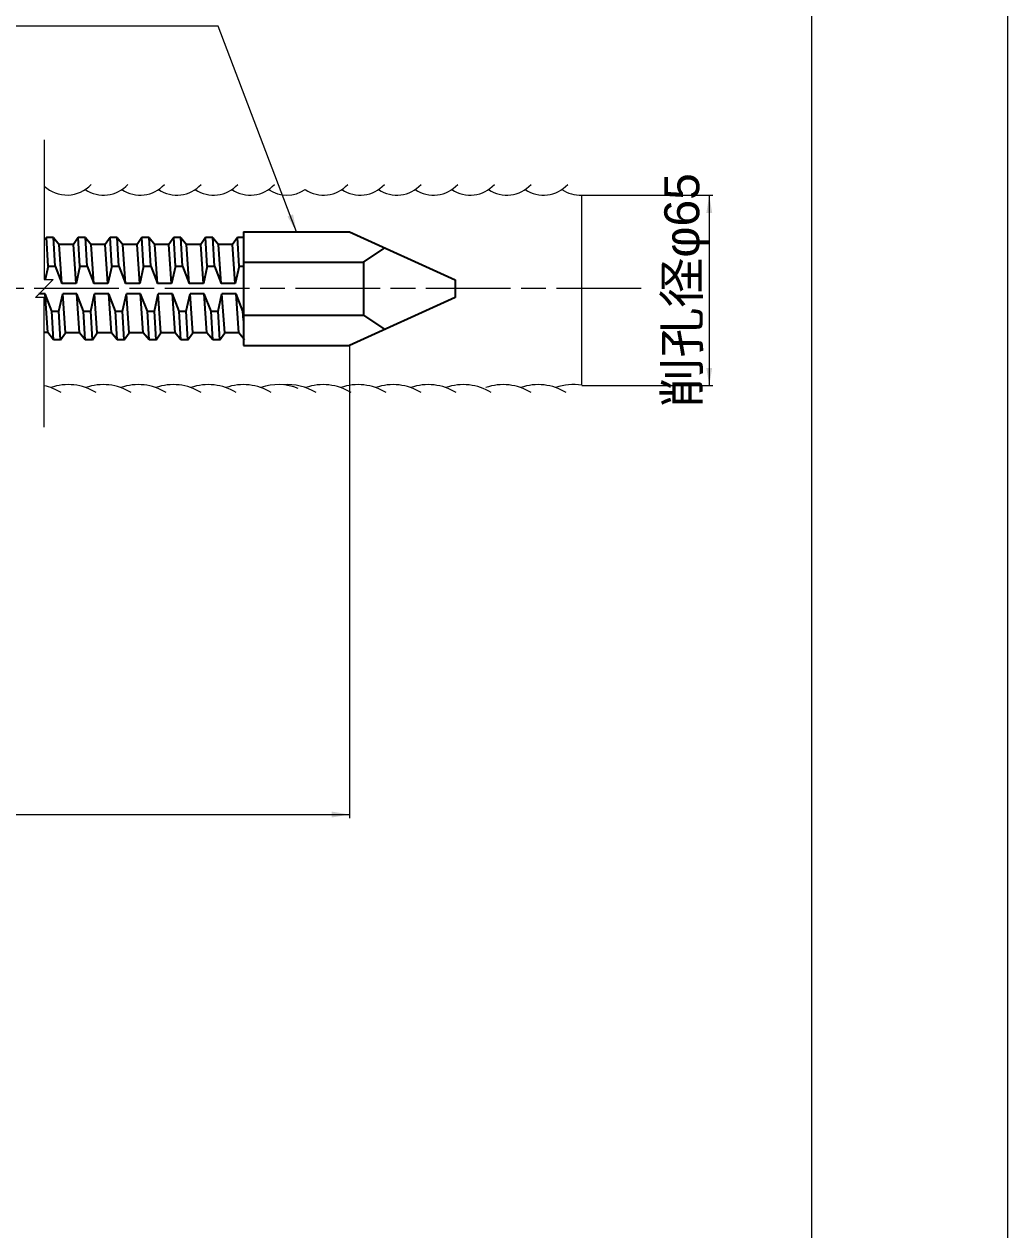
# Model space of a CAD drawing. Units: millimetres at full size, sheet at 1:2; details may follow other scales. Extents: x 2057 to 3739, y 937 to 2125.
# Drawn here: x 3460.5 to 3739.3, y 1531.4 to 1873.1 of the extents above; entities that cross this region are included whole.
import ezdxf
from ezdxf.enums import TextEntityAlignment as Align

# ---------------------------------------------------------------- set-up
doc = ezdxf.new("R2010")
doc.units = ezdxf.units.MM
doc.header["$LTSCALE"] = 2
doc.linetypes.add('CHAIN', pattern=[18.5, 12, -1.5, 3.5, -1.5])
for name, color, linetype, lineweight in [('1 外形線', 7, 'Continuous', 35), ('2 細い実線', 3, 'Continuous', 20), ('4中心線', 1, 'CHAIN', 15), ('6寸法線', 4, 'Continuous', 13), ('7 枠・タイトル', 7, 'Continuous', 13), ('Defpoints_2', 7, 'Continuous', 13)]:
    doc.layers.add(name, color=color, linetype=linetype, lineweight=lineweight)
doc.styles.add('ＭＳ Ｐゴシック', font='')
doc.styles.get('ＭＳ Ｐゴシック').set_extended_font_data('MS PGothic')

# ---------------------------------------------------------------- blocks, each defined once
blk = doc.blocks.new('filled_arrow')
at = {"color": 0, "linetype": 'Continuous', "lineweight": -2}
blk.add_solid([(7.5, 1.25), (0, 0), (7.5, -1.25)], dxfattribs=at)

msp = doc.modelspace()

# ---------------------------------------------------------------- linework, layer by layer
at = {"layer": '1 外形線'}
for p, q in [((3466.778, 1812.689), (3466.153, 1812.083)), ((3468.778, 1812.688), (3466.778, 1812.689)), ((3467.253, 1804.517), (3466.778, 1812.689)), ((3468.778, 1812.688), (3470.395, 1810.689)), ((3469.253, 1804.517), (3468.778, 1812.688)), ((3475.802, 1812.688), (3474.408, 1810.688)), ((3477.802, 1812.688), (3475.802, 1812.688)), ((3476.277, 1804.517), (3475.802, 1812.688)), ((3477.802, 1812.688), (3479.419, 1810.689)), ((3478.277, 1804.517), (3477.802, 1812.688)), ((3484.826, 1812.688), (3483.432, 1810.688)), ((3486.826, 1812.688), (3484.826, 1812.688)), ((3485.301, 1804.516), (3484.826, 1812.688)), ((3487.301, 1804.516), (3486.826, 1812.688)), ((3486.826, 1812.688), (3488.443, 1810.688)), ((3493.85, 1812.687), (3492.456, 1810.688)), ((3495.85, 1812.687), (3493.85, 1812.687)), ((3494.325, 1804.516), (3493.85, 1812.687)), ((3495.85, 1812.687), (3497.466, 1810.688)), ((3496.325, 1804.516), (3495.85, 1812.687)), ((3502.873, 1812.687), (3501.48, 1810.687)), ((3504.874, 1812.687), (3502.873, 1812.687)), ((3503.349, 1804.516), (3502.873, 1812.687)), ((3504.874, 1812.687), (3506.49, 1810.687)), ((3505.349, 1804.515), (3504.874, 1812.687)), ((3511.897, 1812.686), (3510.504, 1810.687)), ((3513.897, 1812.686), (3511.897, 1812.686)), ((3512.372, 1804.515), (3511.897, 1812.686)), ((3513.897, 1812.686), (3515.514, 1810.687)), ((3514.372, 1804.515), (3513.897, 1812.686)), ((3520.921, 1812.686), (3519.528, 1810.686)), ((3522.662, 1812.686), (3520.921, 1812.686)), ((3521.396, 1804.515), (3520.921, 1812.686)), ((3522.663, 1814.288), (3552.663, 1814.288)), ((3522.663, 1814.288), (3522.663, 1782.088)), ((3552.663, 1814.288), (3582.663, 1800.688)), ((3474.408, 1810.689), (3470.395, 1810.689)), ((3471.159, 1799.667), (3470.395, 1810.689)), ((3475.173, 1799.667), (3474.408, 1810.688)), ((3480.183, 1799.667), (3479.419, 1810.689)), ((3483.432, 1810.689), (3479.419, 1810.689)), ((3484.197, 1799.667), (3483.432, 1810.687)), ((3492.456, 1810.688), (3488.443, 1810.688)), ((3489.207, 1799.666), (3488.443, 1810.688)), ((3493.221, 1799.666), (3492.456, 1810.687)), ((3498.231, 1799.666), (3497.466, 1810.688)), ((3501.48, 1810.688), (3497.466, 1810.688)), ((3502.244, 1799.666), (3501.48, 1810.687)), ((3507.254, 1799.665), (3506.49, 1810.687)), ((3510.504, 1810.687), (3506.49, 1810.687)), ((3511.268, 1799.665), (3510.504, 1810.686)), ((3519.528, 1810.687), (3515.514, 1810.687)), ((3516.278, 1799.665), (3515.514, 1810.687)), ((3520.292, 1799.665), (3519.527, 1810.686)), ((3556.663, 1805.681), (3562.663, 1809.755)), ((3467.253, 1804.517), (3466.386, 1800.71)), ((3467.253, 1804.517), (3469.253, 1804.517)), ((3469.253, 1804.517), (3471.159, 1799.667)), ((3476.277, 1804.517), (3475.173, 1799.667)), ((3476.277, 1804.517), (3478.277, 1804.517)), ((3478.277, 1804.517), (3480.183, 1799.667)), ((3485.301, 1804.516), (3484.197, 1799.666)), ((3485.301, 1804.516), (3487.301, 1804.516)), ((3487.301, 1804.516), (3489.207, 1799.666)), ((3494.325, 1804.516), (3493.22, 1799.666)), ((3494.325, 1804.516), (3496.325, 1804.516)), ((3496.325, 1804.516), (3498.231, 1799.666)), ((3503.349, 1804.516), (3502.244, 1799.665)), ((3503.349, 1804.516), (3505.349, 1804.515)), ((3505.349, 1804.515), (3507.254, 1799.665)), ((3512.372, 1804.515), (3511.268, 1799.665)), ((3512.372, 1804.515), (3514.372, 1804.515)), ((3514.372, 1804.515), (3516.278, 1799.665)), ((3521.396, 1804.515), (3520.292, 1799.665)), ((3521.396, 1804.515), (3522.662, 1804.514)), ((3522.663, 1805.681), (3556.663, 1805.681)), ((3556.663, 1805.681), (3556.663, 1790.695)), ((3582.663, 1800.688), (3582.663, 1795.688)), ((3475.173, 1799.667), (3471.159, 1799.667)), ((3484.197, 1799.667), (3480.183, 1799.667)), ((3493.221, 1799.666), (3489.207, 1799.666)), ((3502.244, 1799.666), (3498.231, 1799.666)), ((3511.268, 1799.665), (3507.254, 1799.665)), ((3520.292, 1799.665), (3516.278, 1799.665)), ((3466.397, 1796.667), (3464.623, 1796.667)), ((3467.161, 1785.691), (3466.397, 1796.667)), ((3468.302, 1791.817), (3466.397, 1796.667)), ((3470.302, 1791.817), (3471.407, 1796.666)), ((3475.42, 1796.666), (3471.407, 1796.667)), ((3472.171, 1785.69), (3471.407, 1796.666)), ((3476.185, 1785.69), (3475.42, 1796.666)), ((3477.326, 1791.817), (3475.42, 1796.666)), ((3479.326, 1791.817), (3480.431, 1796.666)), ((3484.444, 1796.666), (3480.431, 1796.667)), ((3481.195, 1785.69), (3480.431, 1796.666)), ((3485.209, 1785.69), (3484.444, 1796.666)), ((3486.35, 1791.816), (3484.444, 1796.666)), ((3488.35, 1791.817), (3489.454, 1796.666)), ((3490.219, 1785.69), (3489.454, 1796.666)), ((3493.468, 1796.666), (3489.455, 1796.667)), ((3494.232, 1785.689), (3493.468, 1796.666)), ((3495.374, 1791.816), (3493.468, 1796.665)), ((3497.374, 1791.816), (3498.478, 1796.665)), ((3502.492, 1796.665), (3498.478, 1796.666)), ((3499.243, 1785.689), (3498.478, 1796.665)), ((3503.256, 1785.689), (3502.492, 1796.665)), ((3504.398, 1791.815), (3502.492, 1796.665)), ((3506.398, 1791.816), (3507.502, 1796.665)), ((3511.516, 1796.665), (3507.502, 1796.666)), ((3508.266, 1785.689), (3507.502, 1796.665)), ((3512.28, 1785.688), (3511.516, 1796.665)), ((3513.422, 1791.815), (3511.516, 1796.664)), ((3515.422, 1791.815), (3516.526, 1796.664)), ((3520.54, 1796.664), (3516.526, 1796.665)), ((3517.29, 1785.688), (3516.526, 1796.664)), ((3521.304, 1785.688), (3520.54, 1796.664)), ((3522.445, 1791.814), (3520.54, 1796.664)), ((3582.663, 1795.688), (3552.663, 1782.088)), ((3468.778, 1783.689), (3468.302, 1791.817)), ((3468.302, 1791.817), (3470.302, 1791.817)), ((3470.778, 1783.689), (3470.302, 1791.817)), ((3477.801, 1783.689), (3477.326, 1791.817)), ((3477.326, 1791.817), (3479.326, 1791.817)), ((3479.801, 1783.688), (3479.326, 1791.817)), ((3486.35, 1791.816), (3488.35, 1791.817)), ((3486.825, 1783.688), (3486.35, 1791.816)), ((3488.825, 1783.688), (3488.35, 1791.817)), ((3495.849, 1783.688), (3495.374, 1791.816)), ((3495.374, 1791.816), (3497.374, 1791.816)), ((3497.849, 1783.687), (3497.374, 1791.816)), ((3504.398, 1791.815), (3506.398, 1791.816)), ((3504.873, 1783.687), (3504.398, 1791.815)), ((3506.873, 1783.687), (3506.398, 1791.816)), ((3513.897, 1783.687), (3513.422, 1791.815)), ((3513.422, 1791.815), (3515.422, 1791.815)), ((3515.897, 1783.687), (3515.422, 1791.815)), ((3522.663, 1789.18), (3522.445, 1791.814)), ((3522.445, 1791.814), (3522.663, 1791.814)), ((3522.663, 1790.695), (3556.663, 1790.695)), ((3556.663, 1790.695), (3562.663, 1786.621)), ((3467.161, 1785.691), (3466.153, 1785.691)), ((3468.778, 1783.689), (3467.161, 1785.691)), ((3470.778, 1783.689), (3468.778, 1783.689)), ((3470.778, 1783.689), (3472.171, 1785.69)), ((3476.185, 1785.69), (3472.171, 1785.69)), ((3477.801, 1783.689), (3476.185, 1785.69)), ((3479.801, 1783.688), (3477.801, 1783.689)), ((3479.801, 1783.688), (3481.195, 1785.69)), ((3485.209, 1785.69), (3481.195, 1785.69)), ((3486.825, 1783.688), (3485.209, 1785.69)), ((3488.825, 1783.688), (3486.825, 1783.688)), ((3488.825, 1783.688), (3490.219, 1785.69)), ((3494.232, 1785.689), (3490.219, 1785.69)), ((3495.849, 1783.688), (3494.232, 1785.689)), ((3497.849, 1783.687), (3495.849, 1783.688)), ((3497.849, 1783.687), (3499.243, 1785.689)), ((3503.256, 1785.689), (3499.243, 1785.689)), ((3504.873, 1783.687), (3503.256, 1785.689)), ((3506.873, 1783.687), (3504.873, 1783.687)), ((3506.873, 1783.687), (3508.266, 1785.689)), ((3512.28, 1785.688), (3508.266, 1785.689)), ((3513.896, 1783.688), (3512.28, 1785.689)), ((3515.897, 1783.687), (3513.897, 1783.687)), ((3515.897, 1783.687), (3517.29, 1785.688)), ((3521.304, 1785.688), (3517.29, 1785.688)), ((3522.92, 1783.687), (3521.304, 1785.688)), ((3522.663, 1782.088), (3552.663, 1782.088))]:
    msp.add_line(p, q, dxfattribs=at)
at = {"layer": '2 細い実線'}
for p, q in [((3466.154, 1840.351), (3466.153, 1800.71)), ((3618.497, 1770.772), (3618.498, 1824.693)), ((3463.653, 1795.695), (3468.653, 1800.71)), ((3466.153, 1800.71), (3468.653, 1800.71)), ((3466.153, 1795.694), (3463.653, 1795.695)), ((3466.152, 1758.903), (3466.153, 1795.694))]:
    msp.add_line(p, q, dxfattribs=at)
for centre, radius, start, end in [((3472.585, 1834.05), 9.363, 226.61766, 317.16495), ((3482.975, 1834.049), 9.363, 236.29836, 317.16495), ((3493.365, 1834.049), 9.363, 236.29836, 317.16495), ((3503.755, 1834.049), 9.363, 236.29836, 317.16495), ((3514.145, 1834.048), 9.363, 236.29836, 317.16495), ((3524.535, 1834.048), 9.363, 236.29836, 317.16495), ((3534.925, 1834.048), 9.363, 236.29836, 303.69728), ((3545.315, 1834.047), 9.363, 236.29836, 317.16495), ((3555.705, 1834.047), 9.363, 236.29836, 317.16495), ((3566.095, 1834.047), 9.363, 236.29836, 317.16495), ((3576.485, 1834.046), 9.363, 236.29836, 317.16495), ((3586.875, 1834.046), 9.363, 236.29836, 317.16495), ((3597.265, 1834.046), 9.363, 236.29836, 317.16495), ((3607.655, 1834.045), 9.363, 236.29836, 317.16495), ((3618.045, 1834.045), 9.363, 236.29836, 272.76983), ((3463.004, 1756.025), 14.948, 58.00506, 77.84059), ((3472.934, 1756.024), 14.948, 58.00506, 109.39786), ((3482.864, 1756.024), 14.948, 58.00506, 109.39786), ((3492.794, 1756.023), 14.948, 58.00506, 109.39786), ((3502.724, 1756.023), 14.948, 58.00506, 109.39786), ((3512.654, 1756.022), 14.948, 58.00506, 109.39786), ((3522.584, 1756.021), 14.948, 58.00506, 109.39786), ((3532.514, 1756.021), 14.948, 67.81487, 109.39786), ((3535.275, 1756.022), 14.948, 58.00506, 95.33086), ((3545.204, 1756.022), 14.948, 58.00506, 109.39786), ((3555.134, 1756.021), 14.948, 58.00506, 109.39786), ((3565.064, 1756.02), 14.948, 58.00506, 109.39786), ((3574.994, 1756.02), 14.948, 58.00506, 109.39786), ((3584.924, 1756.019), 14.948, 58.00506, 109.39786), ((3596.234, 1756.019), 14.948, 58.00506, 109.39786), ((3606.164, 1756.019), 14.948, 58.00506, 109.39786), ((3616.094, 1756.018), 14.948, 80.7482, 109.39786)]:
    msp.add_arc(centre, radius, start, end, dxfattribs=at)
at = {"layer": '4中心線'}
msp.add_line((3635.333, 1798.188), (2270.374, 1798.188), dxfattribs=at)
at = {"layer": '6寸法線'}
for p, q in [((3618.562, 1824.625), (3655.631, 1824.625)), ((3654.631, 1824.625), (3654.631, 1770.704)), ((3552.661, 1782.026), (3552.661, 1648.146)), ((3618.559, 1770.704), (3655.631, 1770.704)), ((2293.127, 1649.146), (3552.661, 1649.146))]:
    msp.add_line(p, q, dxfattribs=at)
msp.add_lwpolyline([(3537.663, 1814.225), (3535.885, 1818.899), (3515.477, 1872.565), (3387.118, 1872.565)], dxfattribs=at)
at = {"layer": '7 枠・タイトル'}
msp.add_line((3683.611, 2088.223), (3683.611, 974.669), dxfattribs=at)
at = {"layer": 'Defpoints_2'}
msp.add_lwpolyline([(2057.263, 937.446), (3739.263, 937.446), (3739.263, 2125.446), (2057.263, 2125.446)], close=True, dxfattribs=at)

# ---------------------------------------------------------------- block references
at = {"layer": '6寸法線', "xscale": 0.667, "yscale": 0.667}
for p, rotation in [((3654.631, 1824.625), 270), ((3537.663, 1814.225), 110.8), ((3654.631, 1770.704), 90), ((3552.661, 1649.146), 180)]:
    msp.add_blockref('filled_arrow', p, dxfattribs=dict(at, rotation=rotation))

# ---------------------------------------------------------------- texts
at = {"layer": '6寸法線', "style": 'ＭＳ Ｐゴシック', "width": 1.05}
msp.add_text('削孔径φ65', height=9.897, rotation=90, dxfattribs=at).set_placement((3646.841, 1797.664), align=Align.MIDDLE_CENTER)

doc.saveas('drawing.dxf')
